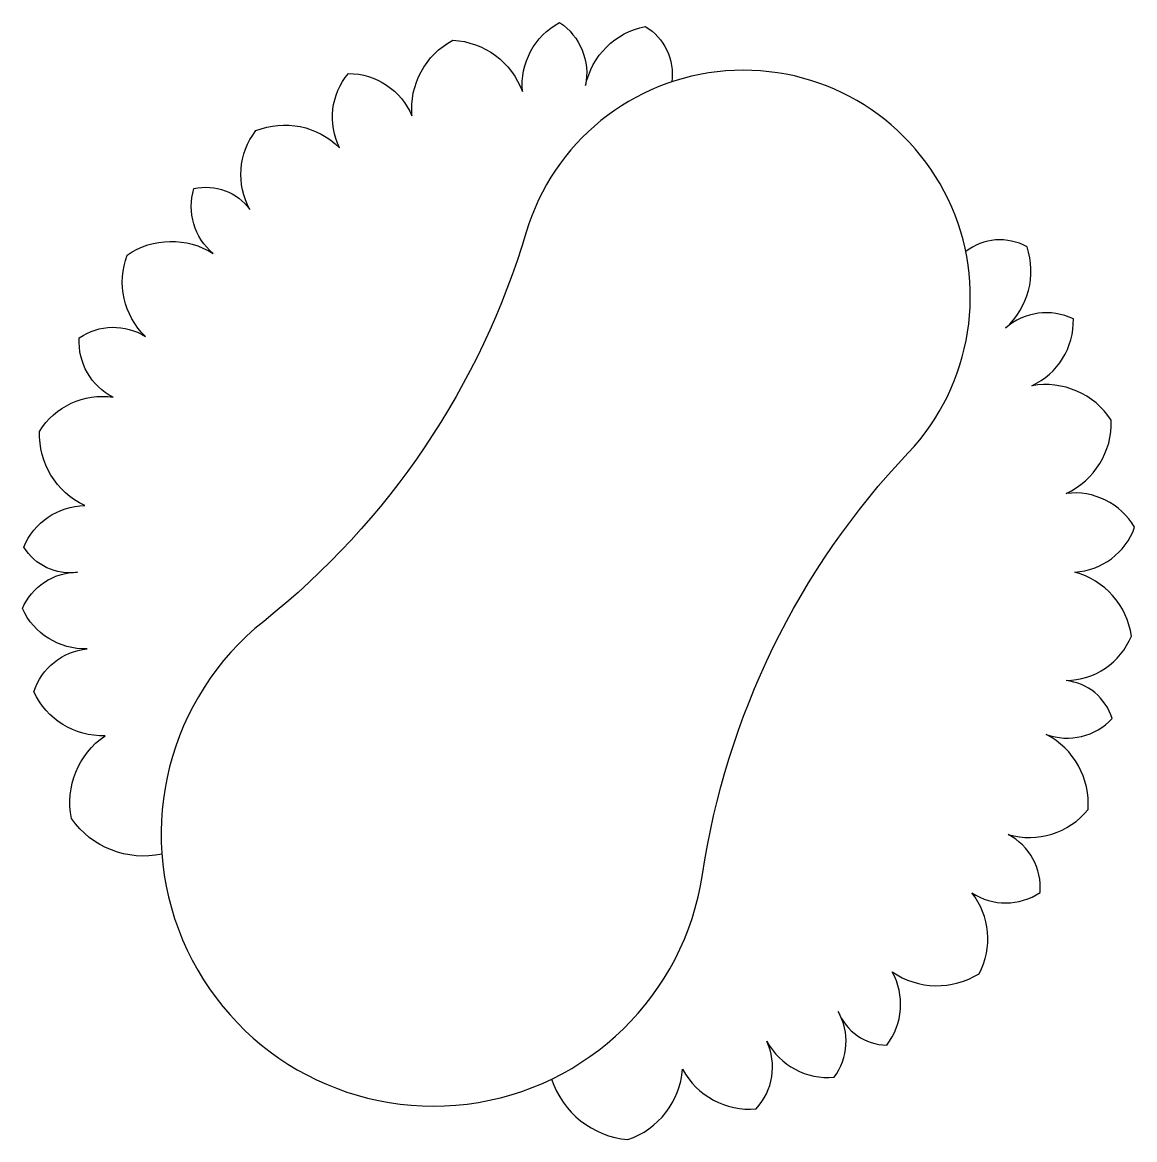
# Model space of a CAD drawing. Header units: feet. Extents: x -0.496 to 0.498, y -0.496 to 0.503.
import ezdxf

# ---------------------------------------------------------------- set-up
doc = ezdxf.new("R2010")
doc.units = ezdxf.units.FT
doc.header["$MEASUREMENT"] = 0

msp = doc.modelspace()

# ---------------------------------------------------------------- linework, layer by layer
for points in [[(-0.3709, -0.24044, -0.3), (-0.45177, -0.20857, -0.3), (-0.42177, -0.13463, -0.3), (-0.48534, -0.09539, -0.3), (-0.43778, -0.05694, -0.3), (-0.49564, -0.021, -0.3), (-0.44647, 0.01146, -0.3), (-0.49432, 0.03401, -0.3), (-0.43995, 0.07107, -0.3), (-0.48025, 0.13743, -0.3), (-0.41448, 0.1679, -0.3), (-0.44476, 0.22088, -0.3), (-0.38564, 0.22224, -0.3), (-0.40195, 0.29503, -0.3), (-0.32513, 0.29631, -0.3), (-0.34231, 0.35439, -0.3), (-0.29227, 0.33564, -0.3), (-0.28706, 0.40616, -0.3), (-0.21222, 0.39083, -0.3), (-0.20431, 0.45725, -0.3), (-0.14754, 0.4194, -0.3), (-0.11103, 0.48704, -0.3), (-0.04885, 0.441, -0.3), (-0.01562, 0.50294, -0.3), (0.00756, 0.44646, -0.3), (0.06091, 0.49932, -0.3), (0.08451, 0.44972, -0.3)], [(-0.02278, -0.44143, 0.3), (0.04526, -0.49553, 0.3), (0.09429, -0.43258, 0.3), (0.16005, -0.46801, 0.3), (0.16957, -0.4076, 0.3), (0.22964, -0.43974, 0.3), (0.23316, -0.38093, 0.3), (0.27661, -0.41109, 0.3), (0.28152, -0.34548, 0.3), (0.35915, -0.3472, 0.3), (0.35265, -0.275, 0.3), (0.41366, -0.27473, 0.3), (0.38528, -0.22286, 0.3), (0.45647, -0.20058, 0.3), (0.41917, -0.13341, 0.3), (0.47807, -0.11925, 0.3), (0.43681, -0.08529, 0.3), (0.49527, -0.04553, 0.3), (0.44458, 0.01163, 0.3), (0.49814, 0.05168, 0.3), (0.43698, 0.08192, 0.3), (0.47731, 0.14737, 0.3), (0.40634, 0.1782, 0.3), (0.44337, 0.23794, 0.3), (0.38287, 0.22978, 0.3), (0.40197, 0.30241, 0.3), (0.34722, 0.29805, 0.3)]]:
    msp.add_lwpolyline(points, format="xyb")
msp.add_lwpolyline([(-0.28002, -0.03235, 1.466786), (0.11199, -0.25868, -0.153294), (0.29583, 0.11825, 1.266913), (-0.04551, 0.31532, -0.153294)], format="xyb", close=True)

doc.saveas('drawing.dxf')
